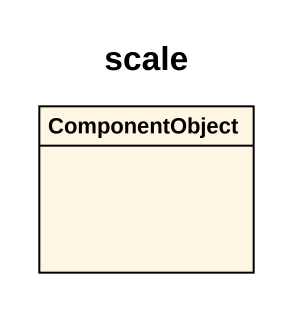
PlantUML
@startuml
title scale
hide circle
hide empty members
class ComponentObject
@enduml
